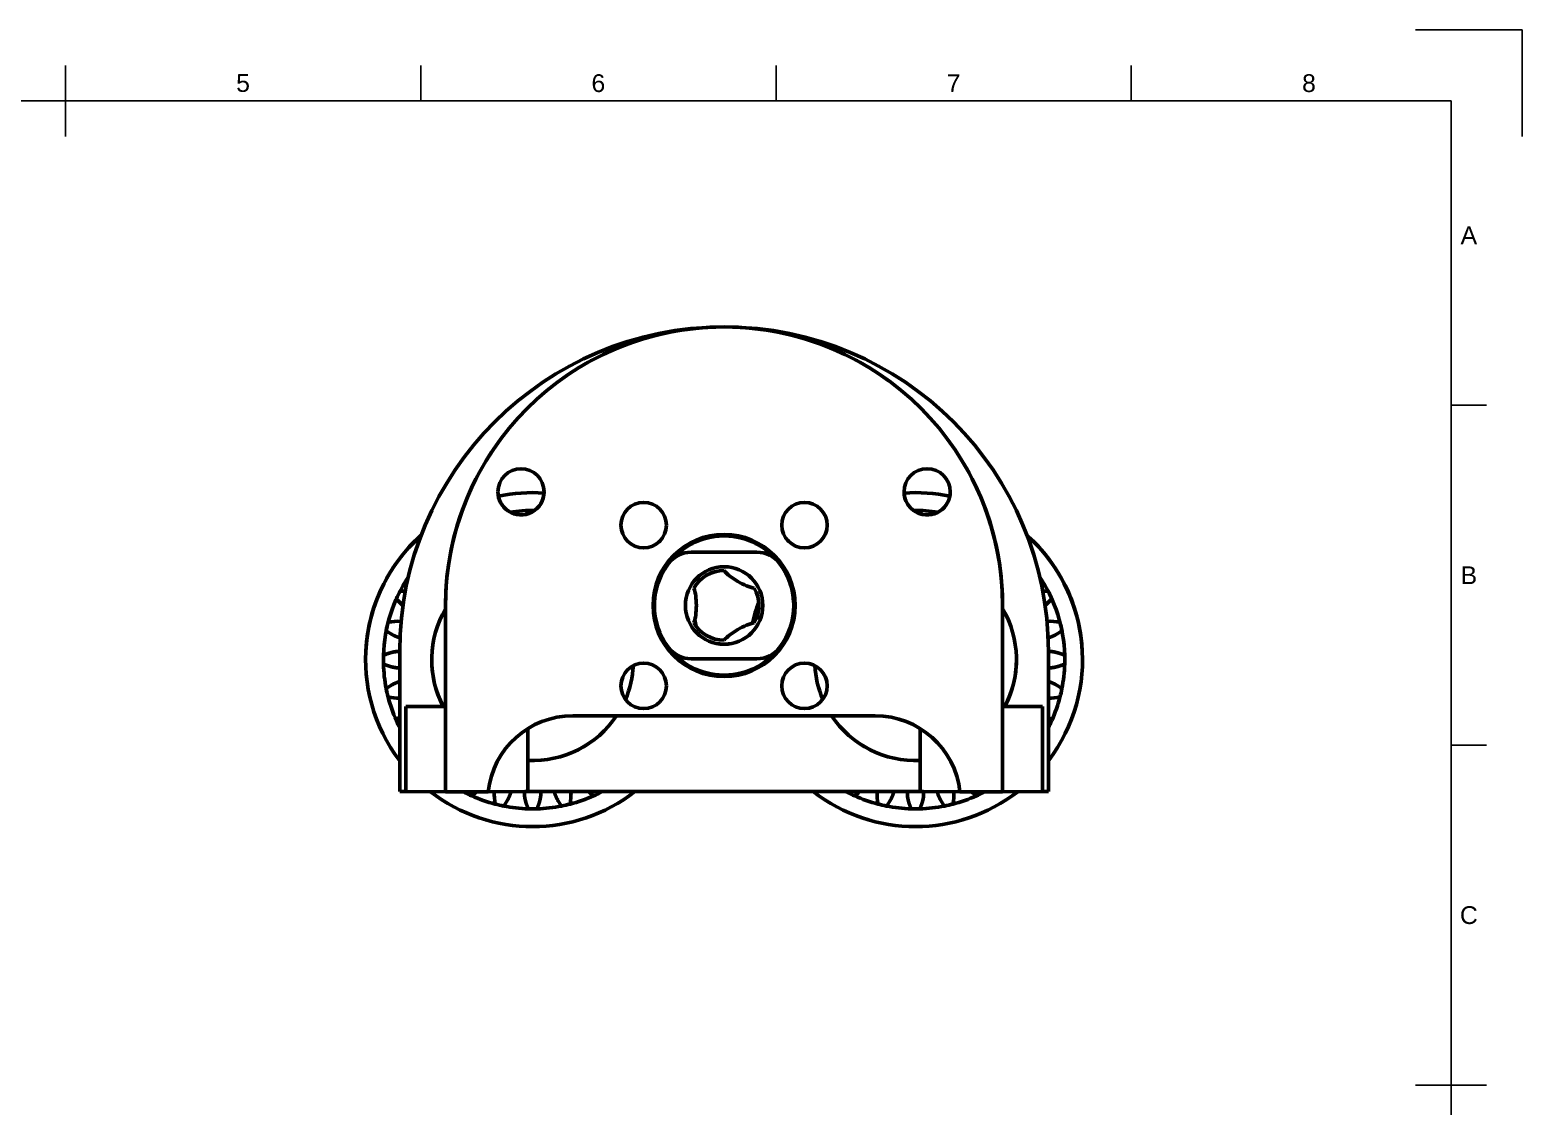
# Model space of a CAD drawing. Header units: millimetres. Extents: x 0 to 420, y 0 to 297.
# Drawn here: x 210 to 420, y 145.5 to 297 of the extents above; entities that cross this region are included whole.
import ezdxf
from ezdxf.enums import TextEntityAlignment as Align

# ---------------------------------------------------------------- set-up
doc = ezdxf.new("R2010")
doc.units = ezdxf.units.MM
doc.header["$LTSCALE"] = 0.75
doc.layers.add('BORDER', color=7, linetype='Continuous', lineweight=25)
doc.layers.add('Visible', color=7, linetype='Continuous', lineweight=50)
doc.styles.add('FusionTitle', font='arial.ttf')

# ---------------------------------------------------------------- blocks, each defined once
blk = doc.blocks.new('ISO_A3_SHEET')
at = {"layer": 'BORDER'}
for p, q in [((215, 292), (215, 282)), ((265, 292), (265, 287)), ((315, 292), (315, 287)), ((365, 292), (365, 287)), ((410, 287), (20, 287)), ((410, 287), (410, 10)), ((415, 244.16666), (410, 244.16666)), ((415, 196.33333), (410, 196.33333)), ((415, 148.5), (405, 148.5))]:
    blk.add_line(p, q, dxfattribs=at)
at = {"layer": 'Defpoints'}
for p, q in [((420, 297), (405, 297)), ((420, 282), (420, 297))]:
    blk.add_line(p, q, dxfattribs=at)
at = {"layer": 'BORDER', "style": 'FusionTitle'}
for s, p in [('5', (240, 289.5)), ('6', (290, 289.5)), ('7', (340, 289.5)), ('8', (390, 289.5)), ('A', (412.5, 268.08333)), ('B', (412.5, 220.25)), ('C', (412.5, 172.41667))]:
    blk.add_text(s, height=2.5, dxfattribs=at).set_placement(p, align=Align.MIDDLE)

msp = doc.modelspace()

# ---------------------------------------------------------------- linework, layer by layer
at = {"layer": 'Visible', "extrusion": (0, 1, 0)}
for p, q in [((284.595, 247.663), (284.596, 247.661)), ((284.595, 247.66), (284.595, 247.663)), ((330.788, 247.661), (330.79, 247.663)), ((330.79, 247.663), (330.79, 247.66)), ((274.935, 237.52), (274.935, 237.521)), ((340.449, 237.521), (340.449, 237.52)), ((277.281, 229.307), (277.281, 229.306)), ((280.142, 229.357), (280.142, 229.358)), ((335.242, 229.357), (335.242, 229.358)), ((338.104, 229.306), (338.104, 229.307)), ((303.249, 224.728), (303.249, 224.727)), ((307.173, 225.779), (307.173, 225.778)), ((307.793, 225.791), (307.591, 225.791)), ((308.211, 225.779), (308.211, 225.778)), ((312.135, 224.728), (312.135, 224.727)), ((302.349, 224.208), (302.349, 224.207)), ((303.067, 223.491), (307.591, 223.491)), ((312.317, 223.491), (303.067, 223.491)), ((307.591, 223.491), (307.793, 223.491)), ((307.793, 223.491), (312.317, 223.491)), ((313.035, 224.208), (313.035, 224.207)), ((299.477, 221.336), (299.477, 221.335)), ((315.908, 221.336), (315.908, 221.335)), ((298.957, 220.436), (298.957, 220.435)), ((316.427, 220.436), (316.427, 220.435)), ((261.574, 216.925), (261.574, 216.926)), ((262.102, 218.022), (262.102, 218.023)), ((297.906, 216.511), (297.906, 216.511)), ((317.478, 216.511), (317.478, 216.511)), ((353.282, 218.022), (353.282, 218.023)), ((353.81, 216.925), (353.81, 216.926)), ((268.492, 215.99), (268.492, 215.991)), ((268.492, 215.989), (268.492, 215.99)), ((268.492, 215.987), (268.492, 215.989)), ((268.492, 201.787), (268.492, 215.987)), ((297.892, 215.992), (297.892, 215.991)), ((303.792, 215.993), (303.792, 215.992)), ((317.492, 215.992), (317.492, 215.991)), ((346.892, 215.99), (346.892, 215.991)), ((346.892, 215.99), (346.892, 215.989)), ((346.892, 215.987), (346.892, 215.989)), ((346.892, 215.987), (346.892, 201.787)), ((260.15, 212.444), (260.15, 212.444)), ((260.421, 213.63), (260.421, 213.631)), ((311.936, 213.543), (311.936, 213.543)), ((354.963, 213.63), (354.963, 213.631)), ((355.234, 212.444), (355.234, 212.444)), ((262.09, 211.455), (262.03, 211.465)), ((307.691, 211.092), (307.691, 211.093)), ((353.294, 211.455), (353.355, 211.465)), ((257.251, 208.37), (257.251, 208.367)), ((259.759, 208.975), (259.759, 208.975)), ((261.81, 209.512), (262.051, 209.497)), ((262.051, 209.497), (261.81, 209.511)), ((262.051, 209.55), (262.051, 209.55)), ((262.051, 189.791), (262.051, 209.55)), ((303.067, 208.491), (312.317, 208.491)), ((353.334, 189.791), (353.334, 209.55)), ((353.334, 209.55), (353.334, 209.55)), ((353.334, 209.497), (353.575, 209.512)), ((353.334, 209.497), (353.575, 209.511)), ((355.625, 208.975), (355.625, 208.975)), ((358.134, 208.37), (358.134, 208.367)), ((262.051, 207.236), (261.81, 207.221)), ((307.591, 206.192), (307.793, 206.192)), ((353.334, 207.236), (353.575, 207.221)), ((260.15, 204.288), (260.15, 204.289)), ((262.03, 205.268), (262.051, 205.272)), ((262.051, 205.271), (262.03, 205.267)), ((353.334, 205.272), (353.355, 205.268)), ((353.334, 205.271), (353.355, 205.267)), ((355.234, 204.288), (355.234, 204.289)), ((263.134, 201.789), (262.893, 201.789)), ((262.893, 189.789), (262.893, 201.789)), ((268.492, 201.791), (263.134, 201.789)), ((263.134, 201.789), (268.492, 201.787)), ((266.363, 201.789), (265.863, 201.789)), ((266.363, 201.789), (265.863, 201.789)), ((265.863, 201.789), (265.863, 201.789)), ((268.492, 201.789), (266.363, 201.789)), ((268.492, 201.789), (266.363, 201.789)), ((268.492, 189.787), (268.492, 201.787)), ((352.25, 201.789), (346.892, 201.791)), ((346.892, 201.789), (349.021, 201.789)), ((349.021, 201.789), (346.892, 201.789)), ((346.892, 201.787), (352.25, 201.789)), ((346.892, 201.787), (346.892, 189.787)), ((349.521, 201.789), (349.021, 201.789)), ((349.521, 201.789), (349.021, 201.789)), ((349.521, 201.789), (349.521, 201.789)), ((352.491, 201.789), (352.25, 201.789)), ((352.491, 189.789), (352.491, 201.789)), ((261.574, 199.807), (261.574, 199.807)), ((286.42, 200.473), (328.964, 200.473)), ((353.81, 199.807), (353.81, 199.807)), ((280.091, 189.789), (280.091, 198.669)), ((335.293, 189.789), (335.293, 198.669)), ((262.893, 189.791), (262.051, 189.791)), ((262.893, 189.789), (263.134, 189.789)), ((268.492, 189.787), (263.134, 189.789)), ((274.492, 189.787), (268.492, 189.787)), ((271.094, 189.718), (271.094, 189.718)), ((274.492, 189.788), (279.65, 189.789)), ((275.347, 189.391), (275.347, 189.392)), ((277.676, 189.788), (277.652, 189.645)), ((279.604, 189.38), (279.604, 189.381)), ((279.606, 189.426), (279.627, 189.781)), ((279.627, 189.78), (279.606, 189.425)), ((279.606, 189.425), (279.606, 189.426)), ((279.627, 189.781), (279.627, 189.78)), ((279.65, 189.789), (280.091, 189.789)), ((335.293, 189.791), (280.091, 189.791)), ((281.874, 189.78), (281.874, 189.781)), ((281.874, 189.781), (281.895, 189.426)), ((281.874, 189.78), (281.895, 189.425)), ((281.895, 189.425), (281.895, 189.426)), ((281.897, 189.38), (281.897, 189.381)), ((283.825, 189.791), (283.849, 189.645)), ((286.154, 189.391), (286.154, 189.392)), ((290.407, 189.718), (290.407, 189.718)), ((324.977, 189.718), (324.977, 189.718)), ((329.23, 189.391), (329.23, 189.392)), ((331.559, 189.791), (331.535, 189.645)), ((333.487, 189.38), (333.487, 189.381)), ((333.489, 189.426), (333.51, 189.781)), ((333.51, 189.78), (333.489, 189.425)), ((333.489, 189.425), (333.489, 189.426)), ((333.51, 189.781), (333.51, 189.78)), ((335.293, 189.789), (335.734, 189.789)), ((340.892, 189.788), (335.734, 189.789)), ((335.757, 189.78), (335.757, 189.781)), ((335.757, 189.781), (335.778, 189.426)), ((335.757, 189.78), (335.778, 189.425)), ((335.778, 189.425), (335.778, 189.426)), ((335.78, 189.38), (335.78, 189.381)), ((337.708, 189.788), (337.732, 189.645)), ((340.037, 189.391), (340.037, 189.392)), ((346.892, 189.787), (340.892, 189.787)), ((344.29, 189.718), (344.29, 189.718)), ((346.892, 189.787), (352.25, 189.789)), ((352.25, 189.789), (352.491, 189.789)), ((353.334, 189.791), (352.491, 189.791))]:
    msp.add_line(p, q, dxfattribs=at)
at = {"layer": 'Visible', "extrusion": (2e-16, 0, -1)}
for centre, radius in [((-279.117, 231.987), 3.25), ((-336.268, 231.987), 3.25), ((-307.692, 215.991), 5.45)]:
    msp.add_circle(centre, radius, dxfattribs=at)
at = {"layer": 'Visible'}
for centre, radius in [((296.378, 227.301), 3.2), ((319.006, 227.301), 3.2), ((307.692, 215.987), 10), ((296.378, 204.673), 3.2), ((319.006, 204.673), 3.2)]:
    msp.add_circle(centre, radius, dxfattribs=at)
at = {"layer": 'Visible', "extrusion": (2e-16, 0, -1)}
for centre, radius, start, end in [((-307.692, 215.99), 39.2, 53.89823, 126.10177), ((-307.692, 209.55), 45.641, 0, 180), ((-307.692, 209.55), 45.641, 0, 180), ((-307.692, 215.991), 39.2, 0, 180), ((-307.692, 215.987), 39.2, 0, 180), ((-307.692, 215.99), 39.2, 0, 33.31673), ((-307.692, 215.99), 39.2, 146.68327, 180), ((-279.117, 231.991), 3.25, 180.03268, 359.96732), ((-279.117, 231.991), 3.25, 180.03562, 359.96438), ((-336.268, 231.991), 3.25, 180.03268, 359.96732), ((-336.268, 231.991), 3.25, 180.03562, 359.96438), ((-287.813, 225.982), 8.381, 19.98521, 23.75099), ((-287.814, 225.981), 8.381, 19.99082, 23.75085), ((-280.751, 208.367), 21, 88.33904, 90.76336), ((-280.751, 208.366), 21, 88.33904, 90.7609), ((-334.634, 208.367), 21, 89.23664, 91.66096), ((-334.634, 208.366), 21, 89.2391, 91.66096), ((-327.571, 225.982), 8.381, 156.24901, 160.01479), ((-327.571, 225.981), 8.381, 156.24916, 160.00918), ((-307.692, 215.993), 9.799, 61.83715, 89.41042), ((-307.692, 215.992), 9.8, 89.41064, 90.58936), ((-307.692, 215.993), 9.799, 90.58955, 118.16287), ((-307.693, 215.991), 9.801, 37.11735, 61.83732), ((-303.067, 219.491), 4, 37.11726, 90), ((-303.067, 219.491), 4, 37.11726, 90), ((-307.691, 215.991), 9.801, 118.16268, 142.88265), ((-312.317, 219.491), 4, 90, 142.88274), ((-312.317, 219.491), 4, 90, 142.88274), ((-307.692, 215.992), 4.9, 30.00835, 89.99165), ((-307.692, 215.992), 4.9, 150.00835, 209.99165), ((-280.751, 208.367), 21, 24.05332, 27.37525), ((-280.751, 208.366), 21, 24.05332, 27.37525), ((-267.199, 221.677), 7.362, 309.57153, 319.81035), ((-261.829, 209.87), 8.158, 91.91903, 97.06877), ((-261.829, 209.869), 8.158, 91.91906, 97.06785), ((-299.148, 213.023), 4.958, 74.94062, 77.47055), ((-299.148, 213.023), 4.957, 74.93884, 77.46918), ((-316.236, 213.023), 4.958, 102.52945, 105.05938), ((-316.237, 213.023), 4.957, 102.53082, 105.06116), ((-353.555, 209.87), 8.158, 82.93123, 88.08097), ((-353.555, 209.869), 8.158, 82.93215, 88.08094), ((-348.186, 221.677), 7.362, 220.18965, 230.42847), ((-334.634, 208.367), 21, 152.62475, 155.94668), ((-334.634, 208.366), 21, 152.62475, 155.94668), ((-307.692, 215.993), 4.9, 180.00488, 209.99165), ((-280.751, 208.367), 21, 11.19618, 14.51811), ((-280.751, 208.366), 21, 11.19618, 14.51811), ((-261.757, 207.296), 6.472, 78.09392, 94.31686), ((-261.757, 207.295), 6.473, 78.09403, 94.31615), ((-298.391, 214.385), 0.82, 284.10711, 301.65089), ((-307.692, 215.993), 4.9, 270.00835, 329.98737), ((-307.692, 215.992), 4.9, 270.00835, 329.99165), ((-316.994, 214.385), 0.82, 238.34911, 255.89287), ((-353.627, 207.296), 6.472, 85.68314, 101.90608), ((-353.627, 207.295), 6.473, 85.68385, 101.90597), ((-334.634, 208.367), 21, 165.48189, 168.80382), ((-334.634, 208.366), 21, 165.48189, 168.80382), ((-303.067, 212.491), 4, 270, 322.88274), ((-307.69, 215.989), 9.796, 298.15498, 322.43042), ((-312.317, 212.491), 4, 217.11726, 270), ((-307.695, 215.989), 9.796, 217.56958, 241.84502), ((-280.751, 208.366), 21, 358.33904, 1.66096), ((-299.393, 204.807), 4.726, 98.60115, 102.58628), ((-299.393, 204.806), 4.726, 98.60951, 102.59527), ((-280.751, 208.366), 21, 180.45719, 181.14311), ((-334.634, 208.366), 21, 358.85689, 359.54281), ((-315.992, 204.806), 4.726, 77.40473, 81.39049), ((-315.991, 204.807), 4.726, 77.41373, 81.39885), ((-334.634, 208.366), 21, 178.33904, 181.66096), ((-307.692, 215.993), 9.801, 270.58916, 298.15667), ((-307.692, 215.992), 9.8, 269.41064, 270.58936), ((-307.692, 215.993), 9.801, 241.8433, 269.41087), ((-280.751, 208.366), 21, 345.48189, 348.80382), ((-334.634, 208.366), 21, 191.19618, 194.51811), ((-261.793, 209.792), 6.829, 267.84057, 281.58998), ((-353.591, 209.792), 6.829, 258.41002, 272.15943), ((-267.809, 194.482), 8.199, 40.4999, 45.3882), ((-267.809, 194.482), 8.199, 40.4999, 45.3882), ((-280.751, 208.366), 21, 332.93315, 335.94668), ((-347.575, 194.482), 8.199, 134.6118, 139.5001), ((-347.575, 194.482), 8.199, 134.6118, 139.5001), ((-334.634, 208.366), 21, 204.05332, 207.06685), ((-280.751, 208.366), 21, 294.05332, 297.37525), ((-267.008, 195.27), 7.989, 223.33345, 229.55383), ((-281.963, 189.386), 6.614, 348.22778, 3.48129), ((-280.055, 189.4), 4.709, 359.90671, 4.7282), ((-280.36, 189.381), 0.755, 359.96277, 3.35466), ((-278.808, 189.83), 0.82, 182.86109, 183.40028), ((-282.693, 189.83), 0.82, 356.59972, 357.29653), ((-279.543, 189.386), 6.609, 176.48326, 191.77657), ((-281.453, 189.4), 4.702, 175.2265, 180.09578), ((-294.489, 195.265), 7.983, 310.44421, 316.70951), ((-280.751, 208.366), 21, 242.62475, 245.94668), ((-334.634, 208.366), 21, 294.05332, 297.37525), ((-320.896, 195.265), 7.983, 223.29049, 229.55579), ((-335.841, 189.386), 6.609, 348.22343, 3.51674), ((-333.931, 189.4), 4.702, 359.90422, 4.7735), ((-334.243, 189.381), 0.755, 359.96277, 3.35466), ((-332.691, 189.83), 0.82, 182.70347, 183.40028), ((-336.576, 189.83), 0.82, 356.59972, 357.13891), ((-335.024, 189.381), 0.755, 176.64534, 180.03723), ((-333.422, 189.386), 6.614, 176.51871, 191.77222), ((-335.329, 189.4), 4.709, 175.2718, 180.09329), ((-348.376, 195.27), 7.989, 310.44617, 316.66654), ((-334.634, 208.366), 21, 242.62475, 245.94668), ((-280.751, 208.366), 21, 281.19618, 284.51811), ((-280.751, 208.366), 21, 268.33904, 271.66096), ((-280.751, 208.366), 21, 255.48189, 258.80382), ((-334.634, 208.366), 21, 281.19618, 284.51811), ((-334.634, 208.366), 21, 268.33904, 271.66096), ((-334.634, 208.366), 21, 255.48189, 258.80382)]:
    msp.add_arc(centre, radius, start, end, dxfattribs=at)
at = {"layer": 'Visible'}
for centre, radius, start, end in [((307.692, 215.988), 39.2, 53.89823, 126.10177), ((307.692, 215.989), 39.2, 146.68327, 180), ((307.692, 215.989), 39.2, 0, 33.31673), ((279.117, 231.991), 3.25, 180.03562, 359.96438), ((279.117, 231.992), 3.25, 180.0396, 359.9604), ((279.117, 231.989), 3.25, 180.01303, 235.60292), ((280.751, 208.37), 23.5, 86.06888, 101.84565), ((280.751, 208.367), 23.5, 86.06928, 101.84424), ((279.117, 231.988), 3.25, 235.60292, 359.99558), ((336.268, 231.991), 3.25, 180.03562, 359.96438), ((336.268, 231.992), 3.25, 180.0396, 359.9604), ((336.268, 231.988), 3.25, 180.00442, 304.39708), ((334.634, 208.37), 23.5, 78.15435, 93.93112), ((334.634, 208.367), 23.5, 78.15576, 93.93072), ((336.268, 231.989), 3.25, 304.39708, 359.98697), ((280.751, 208.367), 21, 89.23602, 98.67749), ((280.751, 208.367), 21, 89.23664, 98.67682), ((334.634, 208.367), 21, 81.32251, 90.76398), ((334.634, 208.367), 21, 81.32318, 90.76336), ((296.378, 227.301), 3.2, 180.00448, 359.99552), ((319.006, 227.301), 3.2, 180.00448, 359.99552), ((280.751, 208.37), 23.5, 131.85994, 180), ((280.751, 208.367), 23.5, 131.86568, 217.27435), ((307.692, 215.991), 12.8, 134.50228, 135.51565), ((307.692, 215.993), 9.8, 116.96195, 123.03805), ((307.692, 215.992), 9.8, 93.03805, 116.96195), ((307.692, 215.993), 9.8, 86.96195, 93.03805), ((307.692, 215.992), 9.8, 63.03805, 86.96195), ((307.692, 215.993), 9.8, 56.96195, 63.03805), ((307.692, 215.991), 12.8, 44.48435, 45.49772), ((334.634, 208.37), 23.5, 0, 48.14006), ((334.634, 208.367), 23.5, 322.72565, 48.13432), ((307.692, 215.992), 9.8, 123.03805, 146.96195), ((307.692, 215.992), 9.8, 33.03805, 56.96195), ((307.692, 215.991), 9.8, 142.88274, 217.11726), ((307.692, 215.993), 9.8, 146.96195, 153.03805), ((280.751, 208.367), 23.5, 35.34299, 35.84458), ((280.751, 208.37), 23.5, 35.33832, 35.83989), ((334.634, 208.37), 23.5, 144.16011, 144.66168), ((334.634, 208.367), 23.5, 144.15542, 144.65701), ((307.692, 215.991), 9.8, 322.88274, 37.11726), ((307.692, 215.993), 9.8, 26.96195, 33.03805), ((280.751, 208.367), 21, 146.39353, 178.33949), ((280.751, 208.367), 21, 146.39382, 178.33904), ((307.692, 215.992), 9.8, 153.03805, 176.96195), ((280.751, 208.367), 21, 32.06364, 32.73301), ((280.751, 208.367), 21, 32.06385, 32.73322), ((307.692, 215.992), 9.8, 3.03805, 26.96195), ((334.634, 208.367), 21, 147.26699, 147.93636), ((334.634, 208.367), 21, 147.26678, 147.93615), ((334.634, 208.367), 21, 1.66051, 33.60647), ((334.634, 208.367), 21, 1.66096, 33.60618), ((334.634, 208.37), 23.5, 159.86526, 167.412), ((334.634, 208.367), 23.5, 159.86365, 167.40405), ((280.751, 208.365), 14.2, 149.68648, 207.57833), ((307.692, 215.988), 10, 180.00143, 359.99856), ((298.295, 214.659), 0.82, 117.89382, 134.49995), ((307.692, 215.992), 5.45, 180.00632, 359.99368), ((317.09, 214.659), 0.82, 45.50005, 62.10617), ((334.634, 208.365), 14.2, 332.42167, 30.31352), ((298.391, 214.384), 0.82, 238.36428, 255.90587), ((280.751, 208.37), 23.5, 11.46158, 13.77918), ((280.751, 208.367), 23.5, 11.4718, 13.78295), ((316.994, 214.384), 0.82, 284.09414, 301.63572), ((299.255, 210.597), 0.82, 105.20726, 119.38884), ((316.129, 210.597), 0.82, 60.61116, 74.79273), ((280.751, 208.366), 14.2, 180.00168, 207.58213), ((334.634, 208.366), 14.2, 332.41787, 359.99832), ((280.751, 208.367), 21, 181.66279, 191.19618), ((280.751, 208.366), 14.2, 336.80984, 356.60359), ((280.751, 208.365), 14.2, 336.81215, 356.60707), ((280.751, 208.367), 23.5, 355.74293, 356.26166), ((334.634, 208.367), 23.5, 183.73834, 184.25707), ((334.634, 208.365), 14.2, 183.39293, 203.18785), ((334.634, 208.366), 14.2, 183.39641, 203.19017), ((334.634, 208.367), 21, 348.80382, 358.33722), ((296.378, 204.674), 3.2, 180.00448, 359.99552), ((319.006, 204.674), 3.2, 180.00448, 359.99552), ((280.751, 208.367), 21, 194.52009, 204.05332), ((334.634, 208.367), 21, 335.94668, 345.47991), ((286.42, 188.473), 12, 90, 173.71491), ((280.751, 208.366), 14.2, 267.33667, 326.23342), ((280.751, 208.365), 14.2, 267.33667, 326.23747), ((334.634, 208.365), 14.2, 213.76253, 272.66333), ((334.634, 208.366), 14.2, 213.76658, 272.66333), ((328.964, 188.473), 12, 6.28509, 90), ((280.751, 208.367), 23.5, 232.2415, 307.77165), ((280.751, 208.367), 21, 242.22013, 242.62475), ((280.751, 208.367), 21, 245.94821, 255.48152), ((278.808, 189.829), 0.82, 356.59972, 357.18564), ((282.693, 189.829), 0.82, 182.65675, 183.40028), ((280.751, 208.367), 21, 284.51848, 294.05179), ((280.751, 208.367), 21, 297.37525, 297.80352), ((334.634, 208.367), 23.5, 232.22835, 307.7585), ((334.634, 208.367), 21, 242.19648, 242.62475), ((334.634, 208.367), 21, 245.94821, 255.48152), ((332.691, 189.829), 0.82, 356.59972, 357.34325), ((336.576, 189.829), 0.82, 182.81436, 183.40028), ((334.634, 208.367), 21, 284.51848, 294.05179), ((334.634, 208.367), 21, 297.37525, 297.77987), ((280.751, 208.367), 21, 258.80502, 268.33823), ((280.751, 208.367), 21, 271.66177, 281.19498), ((334.634, 208.367), 21, 258.80502, 268.33823), ((334.634, 208.367), 21, 271.66177, 281.19498)]:
    msp.add_arc(centre, radius, start, end, dxfattribs=at)
at = {"layer": 'Visible', "extrusion": (2e-16, 0, -1)}
for centre, major_axis, start_param, end_param in [((310.142, 220.235), (-2.815, 1.625), 3.8582031, 5.5665749), ((302.792, 215.992), (0, 3.25), 0.7166104, 2.4249822), ((302.792, 215.993), (0, 3.25), 0.7168531, 1.5707963), ((310.142, 211.748), (2.815, 1.625), 3.8582031, 5.5665749), ((310.142, 211.749), (2.815, 1.625), 3.8582031, 5.5665749)]:
    msp.add_ellipse(centre, major_axis=major_axis, ratio=0.3076923, start_param=start_param, end_param=end_param, dxfattribs=at)
at = {"layer": 'Visible'}
for points in [[(303.25, 224.727), (303.249, 224.727), (303.249, 224.727), (303.249, 224.727), (303.249, 224.727), (303.249, 224.728)], [(307.172, 225.778), (307.172, 225.778), (307.172, 225.778), (307.173, 225.779), (307.173, 225.779), (307.173, 225.779)], [(308.212, 225.778), (308.212, 225.778), (308.212, 225.778), (308.212, 225.779), (308.212, 225.779), (308.211, 225.779)], [(312.135, 224.727), (312.135, 224.727), (312.135, 224.727), (312.135, 224.727), (312.135, 224.727), (312.135, 224.728)], [(299.477, 221.336), (299.477, 221.336), (299.477, 221.336), (299.477, 221.336), (299.477, 221.336), (299.477, 221.336)], [(315.907, 221.336), (315.907, 221.336), (315.907, 221.336), (315.907, 221.336), (315.907, 221.336), (315.908, 221.336)], [(262.03, 211.465), (262.024, 211.466), (262.012, 211.468), (261.995, 211.471), (261.972, 211.476), (261.944, 211.484), (261.916, 211.492), (261.888, 211.5), (261.86, 211.509), (261.832, 211.518), (261.804, 211.527), (261.776, 211.536), (261.748, 211.546), (261.72, 211.556), (261.692, 211.566), (261.665, 211.577), (261.637, 211.587), (261.609, 211.598), (261.582, 211.609), (261.554, 211.621), (261.527, 211.632), (261.499, 211.644), (261.472, 211.656), (261.444, 211.668), (261.417, 211.68), (261.39, 211.693), (261.363, 211.705), (261.335, 211.718), (261.308, 211.731), (261.281, 211.745), (261.254, 211.758), (261.227, 211.771), (261.2, 211.785), (261.173, 211.799), (261.146, 211.813), (261.119, 211.827), (261.092, 211.841), (261.065, 211.856), (261.039, 211.87), (261.012, 211.885), (260.985, 211.9), (260.959, 211.915), (260.932, 211.93), (260.905, 211.945), (260.879, 211.96), (260.852, 211.976), (260.826, 211.992), (260.799, 212.008), (260.773, 212.023), (260.747, 212.04), (260.72, 212.056), (260.694, 212.072), (260.668, 212.089), (260.641, 212.105), (260.615, 212.122), (260.589, 212.139), (260.563, 212.156), (260.537, 212.173), (260.511, 212.19), (260.485, 212.207), (260.459, 212.225), (260.433, 212.242), (260.407, 212.26), (260.381, 212.278), (260.355, 212.296), (260.33, 212.314), (260.304, 212.332), (260.278, 212.35), (260.253, 212.369), (260.227, 212.387), (260.201, 212.406), (260.181, 212.421), (260.166, 212.432), (260.155, 212.44), (260.15, 212.444)], [(353.355, 211.465), (353.36, 211.466), (353.372, 211.468), (353.389, 211.471), (353.412, 211.476), (353.44, 211.484), (353.468, 211.492), (353.496, 211.5), (353.524, 211.509), (353.552, 211.518), (353.58, 211.527), (353.608, 211.536), (353.636, 211.546), (353.664, 211.556), (353.692, 211.566), (353.72, 211.577), (353.747, 211.587), (353.775, 211.598), (353.802, 211.609), (353.83, 211.621), (353.858, 211.632), (353.885, 211.644), (353.912, 211.656), (353.94, 211.668), (353.967, 211.68), (353.994, 211.693), (354.022, 211.705), (354.049, 211.718), (354.076, 211.731), (354.103, 211.745), (354.13, 211.758), (354.157, 211.771), (354.184, 211.785), (354.211, 211.799), (354.238, 211.813), (354.265, 211.827), (354.292, 211.841), (354.319, 211.856), (354.346, 211.87), (354.372, 211.885), (354.399, 211.9), (354.426, 211.915), (354.452, 211.93), (354.479, 211.945), (354.505, 211.96), (354.532, 211.976), (354.558, 211.992), (354.585, 212.008), (354.611, 212.023), (354.638, 212.04), (354.664, 212.056), (354.69, 212.072), (354.717, 212.089), (354.743, 212.105), (354.769, 212.122), (354.795, 212.139), (354.821, 212.156), (354.847, 212.173), (354.873, 212.19), (354.899, 212.207), (354.925, 212.225), (354.951, 212.242), (354.977, 212.26), (355.003, 212.278), (355.029, 212.296), (355.055, 212.314), (355.08, 212.332), (355.106, 212.35), (355.132, 212.369), (355.157, 212.387), (355.183, 212.406), (355.203, 212.421), (355.219, 212.432), (355.229, 212.44), (355.234, 212.444)], [(259.759, 208.975), (259.765, 208.978), (259.777, 208.983), (259.794, 208.991), (259.818, 209.001), (259.847, 209.013), (259.876, 209.026), (259.905, 209.038), (259.934, 209.05), (259.963, 209.062), (259.992, 209.074), (260.021, 209.085), (260.051, 209.097), (260.08, 209.109), (260.109, 209.12), (260.138, 209.131), (260.167, 209.142), (260.197, 209.153), (260.226, 209.164), (260.255, 209.175), (260.284, 209.186), (260.314, 209.196), (260.343, 209.206), (260.372, 209.217), (260.401, 209.227), (260.431, 209.237), (260.46, 209.246), (260.489, 209.256), (260.519, 209.266), (260.548, 209.275), (260.577, 209.284), (260.607, 209.293), (260.636, 209.302), (260.665, 209.311), (260.695, 209.32), (260.724, 209.328), (260.753, 209.337), (260.783, 209.345), (260.812, 209.353), (260.841, 209.361), (260.871, 209.369), (260.9, 209.376), (260.929, 209.384), (260.959, 209.391), (260.988, 209.398), (261.017, 209.405), (261.047, 209.412), (261.076, 209.419), (261.106, 209.425), (261.135, 209.432), (261.164, 209.438), (261.194, 209.444), (261.223, 209.449), (261.252, 209.455), (261.282, 209.46), (261.311, 209.465), (261.341, 209.47), (261.37, 209.475), (261.399, 209.479), (261.429, 209.484), (261.458, 209.488), (261.487, 209.492), (261.517, 209.495), (261.546, 209.498), (261.575, 209.501), (261.605, 209.504), (261.634, 209.506), (261.663, 209.508), (261.693, 209.51), (261.722, 209.512), (261.751, 209.513), (261.774, 209.513), (261.792, 209.512), (261.804, 209.512), (261.81, 209.512)], [(261.81, 209.511), (261.804, 209.511), (261.792, 209.512), (261.774, 209.512), (261.751, 209.512), (261.722, 209.511), (261.693, 209.51), (261.663, 209.508), (261.634, 209.505), (261.605, 209.503), (261.575, 209.5), (261.546, 209.497), (261.517, 209.494), (261.487, 209.491), (261.458, 209.487), (261.429, 209.483), (261.399, 209.479), (261.37, 209.474), (261.341, 209.469), (261.311, 209.464), (261.282, 209.459), (261.252, 209.454), (261.223, 209.449), (261.194, 209.443), (261.164, 209.437), (261.135, 209.431), (261.106, 209.425), (261.076, 209.418), (261.047, 209.411), (261.017, 209.405), (260.988, 209.398), (260.959, 209.391), (260.929, 209.383), (260.9, 209.376), (260.871, 209.368), (260.841, 209.36), (260.812, 209.352), (260.783, 209.344), (260.753, 209.336), (260.724, 209.328), (260.695, 209.319), (260.665, 209.311), (260.636, 209.302), (260.607, 209.293), (260.577, 209.284), (260.548, 209.274), (260.519, 209.265), (260.489, 209.255), (260.46, 209.246), (260.431, 209.236), (260.401, 209.226), (260.372, 209.216), (260.343, 209.206), (260.314, 209.195), (260.284, 209.185), (260.255, 209.174), (260.226, 209.163), (260.197, 209.153), (260.167, 209.142), (260.138, 209.131), (260.109, 209.119), (260.08, 209.108), (260.051, 209.096), (260.021, 209.085), (259.992, 209.073), (259.963, 209.061), (259.934, 209.049), (259.905, 209.037), (259.876, 209.025), (259.847, 209.013), (259.818, 209), (259.794, 208.99), (259.777, 208.982), (259.765, 208.977), (259.759, 208.975)], [(353.575, 209.512), (353.581, 209.512), (353.592, 209.512), (353.61, 209.513), (353.633, 209.513), (353.662, 209.512), (353.692, 209.51), (353.721, 209.508), (353.75, 209.506), (353.779, 209.504), (353.809, 209.501), (353.838, 209.498), (353.867, 209.495), (353.897, 209.492), (353.926, 209.488), (353.956, 209.484), (353.985, 209.479), (354.014, 209.475), (354.044, 209.47), (354.073, 209.465), (354.102, 209.46), (354.132, 209.455), (354.161, 209.449), (354.19, 209.444), (354.22, 209.438), (354.249, 209.432), (354.279, 209.425), (354.308, 209.419), (354.337, 209.412), (354.367, 209.405), (354.396, 209.398), (354.425, 209.391), (354.455, 209.384), (354.484, 209.376), (354.514, 209.369), (354.543, 209.361), (354.572, 209.353), (354.602, 209.345), (354.631, 209.337), (354.66, 209.328), (354.69, 209.32), (354.719, 209.311), (354.748, 209.302), (354.778, 209.293), (354.807, 209.284), (354.836, 209.275), (354.866, 209.266), (354.895, 209.256), (354.924, 209.246), (354.954, 209.237), (354.983, 209.227), (355.012, 209.217), (355.041, 209.206), (355.071, 209.196), (355.1, 209.186), (355.129, 209.175), (355.158, 209.164), (355.188, 209.153), (355.217, 209.142), (355.246, 209.131), (355.275, 209.12), (355.304, 209.109), (355.334, 209.097), (355.363, 209.085), (355.392, 209.074), (355.421, 209.062), (355.45, 209.05), (355.479, 209.038), (355.508, 209.026), (355.538, 209.013), (355.567, 209.001), (355.59, 208.991), (355.607, 208.983), (355.619, 208.978), (355.625, 208.975)], [(353.575, 209.511), (353.581, 209.511), (353.592, 209.512), (353.61, 209.512), (353.633, 209.512), (353.662, 209.511), (353.692, 209.51), (353.721, 209.508), (353.75, 209.505), (353.779, 209.503), (353.809, 209.5), (353.838, 209.497), (353.867, 209.494), (353.897, 209.491), (353.926, 209.487), (353.956, 209.483), (353.985, 209.479), (354.014, 209.474), (354.044, 209.469), (354.073, 209.464), (354.102, 209.459), (354.132, 209.454), (354.161, 209.449), (354.19, 209.443), (354.22, 209.437), (354.249, 209.431), (354.279, 209.425), (354.308, 209.418), (354.337, 209.411), (354.367, 209.405), (354.396, 209.398), (354.425, 209.391), (354.455, 209.383), (354.484, 209.376), (354.514, 209.368), (354.543, 209.36), (354.572, 209.352), (354.602, 209.344), (354.631, 209.336), (354.66, 209.328), (354.69, 209.319), (354.719, 209.311), (354.748, 209.302), (354.778, 209.293), (354.807, 209.284), (354.836, 209.274), (354.866, 209.265), (354.895, 209.255), (354.924, 209.246), (354.954, 209.236), (354.983, 209.226), (355.012, 209.216), (355.041, 209.206), (355.071, 209.195), (355.1, 209.185), (355.129, 209.174), (355.158, 209.163), (355.188, 209.153), (355.217, 209.142), (355.246, 209.131), (355.275, 209.119), (355.304, 209.108), (355.334, 209.096), (355.363, 209.085), (355.392, 209.073), (355.421, 209.061), (355.45, 209.049), (355.479, 209.037), (355.508, 209.025), (355.538, 209.013), (355.567, 209), (355.59, 208.99), (355.607, 208.982), (355.619, 208.977), (355.625, 208.975)], [(261.81, 207.221), (261.804, 207.221), (261.792, 207.22), (261.774, 207.22), (261.751, 207.22), (261.722, 207.221), (261.693, 207.222), (261.663, 207.224), (261.634, 207.227), (261.605, 207.229), (261.575, 207.232), (261.546, 207.235), (261.517, 207.238), (261.487, 207.241), (261.458, 207.245), (261.429, 207.249), (261.399, 207.253), (261.37, 207.258), (261.341, 207.263), (261.311, 207.268), (261.282, 207.273), (261.252, 207.278), (261.223, 207.284), (261.194, 207.289), (261.164, 207.295), (261.135, 207.301), (261.106, 207.308), (261.076, 207.314), (261.047, 207.321), (261.017, 207.327), (260.988, 207.334), (260.959, 207.342), (260.929, 207.349), (260.9, 207.356), (260.871, 207.364), (260.841, 207.372), (260.812, 207.38), (260.783, 207.388), (260.753, 207.396), (260.724, 207.404), (260.695, 207.413), (260.665, 207.422), (260.636, 207.43), (260.607, 207.439), (260.577, 207.448), (260.548, 207.458), (260.519, 207.467), (260.489, 207.477), (260.46, 207.486), (260.431, 207.496), (260.401, 207.506), (260.372, 207.516), (260.343, 207.526), (260.314, 207.537), (260.284, 207.547), (260.255, 207.558), (260.226, 207.569), (260.197, 207.579), (260.167, 207.59), (260.138, 207.602), (260.109, 207.613), (260.08, 207.624), (260.051, 207.636), (260.021, 207.647), (259.992, 207.659), (259.963, 207.671), (259.934, 207.683), (259.905, 207.695), (259.876, 207.707), (259.847, 207.72), (259.818, 207.732), (259.794, 207.742), (259.777, 207.75), (259.765, 207.755), (259.759, 207.757)], [(353.575, 207.221), (353.581, 207.221), (353.592, 207.22), (353.61, 207.22), (353.633, 207.22), (353.662, 207.221), (353.692, 207.222), (353.721, 207.224), (353.75, 207.227), (353.779, 207.229), (353.809, 207.232), (353.838, 207.235), (353.867, 207.238), (353.897, 207.241), (353.926, 207.245), (353.956, 207.249), (353.985, 207.253), (354.014, 207.258), (354.044, 207.263), (354.073, 207.268), (354.102, 207.273), (354.132, 207.278), (354.161, 207.284), (354.19, 207.289), (354.22, 207.295), (354.249, 207.301), (354.279, 207.308), (354.308, 207.314), (354.337, 207.321), (354.367, 207.327), (354.396, 207.334), (354.425, 207.342), (354.455, 207.349), (354.484, 207.356), (354.514, 207.364), (354.543, 207.372), (354.572, 207.38), (354.602, 207.388), (354.631, 207.396), (354.66, 207.404), (354.69, 207.413), (354.719, 207.422), (354.748, 207.43), (354.778, 207.439), (354.807, 207.448), (354.836, 207.458), (354.866, 207.467), (354.895, 207.477), (354.924, 207.486), (354.954, 207.496), (354.983, 207.506), (355.012, 207.516), (355.041, 207.526), (355.071, 207.537), (355.1, 207.547), (355.129, 207.558), (355.158, 207.569), (355.188, 207.579), (355.217, 207.59), (355.246, 207.602), (355.275, 207.613), (355.304, 207.624), (355.334, 207.636), (355.363, 207.647), (355.392, 207.659), (355.421, 207.671), (355.45, 207.683), (355.479, 207.695), (355.508, 207.707), (355.538, 207.72), (355.567, 207.732), (355.59, 207.742), (355.607, 207.75), (355.619, 207.755), (355.625, 207.757)], [(260.15, 204.289), (260.155, 204.293), (260.166, 204.3), (260.181, 204.312), (260.201, 204.327), (260.227, 204.345), (260.253, 204.364), (260.278, 204.382), (260.304, 204.401), (260.33, 204.419), (260.355, 204.437), (260.381, 204.455), (260.407, 204.473), (260.433, 204.49), (260.459, 204.508), (260.485, 204.525), (260.511, 204.543), (260.537, 204.56), (260.563, 204.577), (260.589, 204.594), (260.615, 204.611), (260.641, 204.628), (260.668, 204.644), (260.694, 204.661), (260.72, 204.677), (260.747, 204.693), (260.773, 204.709), (260.799, 204.725), (260.826, 204.741), (260.852, 204.757), (260.879, 204.772), (260.905, 204.788), (260.932, 204.803), (260.959, 204.818), (260.985, 204.833), (261.012, 204.848), (261.039, 204.863), (261.065, 204.877), (261.092, 204.892), (261.119, 204.906), (261.146, 204.92), (261.173, 204.934), (261.2, 204.948), (261.227, 204.961), (261.254, 204.975), (261.281, 204.988), (261.308, 205.001), (261.335, 205.014), (261.363, 205.027), (261.39, 205.04), (261.417, 205.052), (261.444, 205.065), (261.472, 205.077), (261.499, 205.089), (261.527, 205.1), (261.554, 205.112), (261.582, 205.123), (261.609, 205.134), (261.637, 205.145), (261.665, 205.156), (261.692, 205.167), (261.72, 205.177), (261.748, 205.187), (261.776, 205.196), (261.804, 205.206), (261.832, 205.215), (261.86, 205.224), (261.888, 205.232), (261.916, 205.241), (261.944, 205.249), (261.972, 205.256), (261.995, 205.262), (262.012, 205.265), (262.024, 205.267), (262.03, 205.268)], [(262.03, 205.267), (262.024, 205.266), (262.012, 205.264), (261.995, 205.261), (261.972, 205.256), (261.944, 205.248), (261.916, 205.24), (261.888, 205.232), (261.86, 205.223), (261.832, 205.214), (261.804, 205.205), (261.776, 205.196), (261.748, 205.186), (261.72, 205.176), (261.692, 205.166), (261.665, 205.156), (261.637, 205.145), (261.609, 205.134), (261.582, 205.123), (261.554, 205.111), (261.527, 205.1), (261.499, 205.088), (261.472, 205.076), (261.444, 205.064), (261.417, 205.052), (261.39, 205.039), (261.363, 205.027), (261.335, 205.014), (261.308, 205.001), (261.281, 204.988), (261.254, 204.974), (261.227, 204.961), (261.2, 204.947), (261.173, 204.933), (261.146, 204.919), (261.119, 204.905), (261.092, 204.891), (261.065, 204.877), (261.039, 204.862), (261.012, 204.847), (260.985, 204.832), (260.959, 204.817), (260.932, 204.802), (260.905, 204.787), (260.879, 204.772), (260.852, 204.756), (260.826, 204.74), (260.799, 204.725), (260.773, 204.709), (260.747, 204.692), (260.72, 204.676), (260.694, 204.66), (260.668, 204.643), (260.641, 204.627), (260.615, 204.61), (260.589, 204.593), (260.563, 204.576), (260.537, 204.559), (260.511, 204.542), (260.485, 204.525), (260.459, 204.507), (260.433, 204.49), (260.407, 204.472), (260.381, 204.454), (260.355, 204.436), (260.33, 204.418), (260.304, 204.4), (260.278, 204.382), (260.253, 204.363), (260.227, 204.345), (260.201, 204.326), (260.181, 204.311), (260.166, 204.3), (260.155, 204.292), (260.15, 204.288)], [(353.355, 205.268), (353.36, 205.267), (353.372, 205.265), (353.389, 205.262), (353.412, 205.256), (353.44, 205.249), (353.468, 205.241), (353.496, 205.232), (353.524, 205.224), (353.552, 205.215), (353.58, 205.206), (353.608, 205.196), (353.636, 205.187), (353.664, 205.177), (353.692, 205.167), (353.72, 205.156), (353.747, 205.145), (353.775, 205.134), (353.802, 205.123), (353.83, 205.112), (353.858, 205.1), (353.885, 205.089), (353.912, 205.077), (353.94, 205.065), (353.967, 205.052), (353.994, 205.04), (354.022, 205.027), (354.049, 205.014), (354.076, 205.001), (354.103, 204.988), (354.13, 204.975), (354.157, 204.961), (354.184, 204.948), (354.211, 204.934), (354.238, 204.92), (354.265, 204.906), (354.292, 204.892), (354.319, 204.877), (354.346, 204.863), (354.372, 204.848), (354.399, 204.833), (354.426, 204.818), (354.452, 204.803), (354.479, 204.788), (354.505, 204.772), (354.532, 204.757), (354.558, 204.741), (354.585, 204.725), (354.611, 204.709), (354.638, 204.693), (354.664, 204.677), (354.69, 204.661), (354.717, 204.644), (354.743, 204.628), (354.769, 204.611), (354.795, 204.594), (354.821, 204.577), (354.847, 204.56), (354.873, 204.543), (354.899, 204.525), (354.925, 204.508), (354.951, 204.49), (354.977, 204.473), (355.003, 204.455), (355.029, 204.437), (355.055, 204.419), (355.08, 204.401), (355.106, 204.382), (355.132, 204.364), (355.157, 204.345), (355.183, 204.327), (355.203, 204.312), (355.219, 204.3), (355.229, 204.293), (355.234, 204.289)], [(353.355, 205.267), (353.36, 205.266), (353.372, 205.264), (353.389, 205.261), (353.412, 205.256), (353.44, 205.248), (353.468, 205.24), (353.496, 205.232), (353.524, 205.223), (353.552, 205.214), (353.58, 205.205), (353.608, 205.196), (353.636, 205.186), (353.664, 205.176), (353.692, 205.166), (353.72, 205.156), (353.747, 205.145), (353.775, 205.134), (353.802, 205.123), (353.83, 205.111), (353.858, 205.1), (353.885, 205.088), (353.912, 205.076), (353.94, 205.064), (353.967, 205.052), (353.994, 205.039), (354.022, 205.027), (354.049, 205.014), (354.076, 205.001), (354.103, 204.988), (354.13, 204.974), (354.157, 204.961), (354.184, 204.947), (354.211, 204.933), (354.238, 204.919), (354.265, 204.905), (354.292, 204.891), (354.319, 204.877), (354.346, 204.862), (354.372, 204.847), (354.399, 204.832), (354.426, 204.817), (354.452, 204.802), (354.479, 204.787), (354.505, 204.772), (354.532, 204.756), (354.558, 204.74), (354.585, 204.725), (354.611, 204.709), (354.638, 204.692), (354.664, 204.676), (354.69, 204.66), (354.717, 204.643), (354.743, 204.627), (354.769, 204.61), (354.795, 204.593), (354.821, 204.576), (354.847, 204.559), (354.873, 204.542), (354.899, 204.525), (354.925, 204.507), (354.951, 204.49), (354.977, 204.472), (355.003, 204.454), (355.029, 204.436), (355.055, 204.418), (355.08, 204.4), (355.106, 204.382), (355.132, 204.363), (355.157, 204.345), (355.183, 204.326), (355.203, 204.311), (355.219, 204.3), (355.229, 204.292), (355.234, 204.288)], [(279.606, 189.425), (279.605, 189.419), (279.605, 189.407), (279.604, 189.39), (279.604, 189.367), (279.605, 189.337), (279.607, 189.308), (279.609, 189.279), (279.611, 189.249), (279.614, 189.22), (279.616, 189.191), (279.619, 189.161), (279.622, 189.132), (279.626, 189.103), (279.63, 189.073), (279.634, 189.044), (279.638, 189.015), (279.643, 188.985), (279.647, 188.956), (279.652, 188.927), (279.657, 188.897), (279.663, 188.868), (279.668, 188.839), (279.674, 188.809), (279.68, 188.78), (279.686, 188.75), (279.692, 188.721), (279.699, 188.692), (279.705, 188.662), (279.712, 188.633), (279.719, 188.603), (279.726, 188.574), (279.733, 188.545), (279.741, 188.515), (279.748, 188.486), (279.756, 188.457), (279.764, 188.427), (279.772, 188.398), (279.781, 188.369), (279.789, 188.339), (279.797, 188.31), (279.806, 188.281), (279.815, 188.251), (279.824, 188.222), (279.833, 188.193), (279.842, 188.163), (279.852, 188.134), (279.861, 188.105), (279.871, 188.075), (279.881, 188.046), (279.891, 188.017), (279.901, 187.988), (279.911, 187.958), (279.921, 187.929), (279.932, 187.9), (279.942, 187.871), (279.953, 187.841), (279.964, 187.812), (279.975, 187.783), (279.986, 187.754), (279.997, 187.724), (280.009, 187.695), (280.02, 187.666), (280.032, 187.637), (280.044, 187.608), (280.055, 187.579), (280.067, 187.549), (280.08, 187.52), (280.092, 187.491), (280.104, 187.462), (280.117, 187.433), (280.127, 187.41), (280.134, 187.392), (280.139, 187.381), (280.142, 187.375)], [(281.895, 189.425), (281.896, 189.419), (281.896, 189.407), (281.897, 189.39), (281.897, 189.367), (281.896, 189.337), (281.894, 189.308), (281.892, 189.279), (281.89, 189.249), (281.887, 189.22), (281.885, 189.191), (281.882, 189.161), (281.879, 189.132), (281.875, 189.103), (281.872, 189.073), (281.868, 189.044), (281.863, 189.015), (281.859, 188.985), (281.854, 188.956), (281.849, 188.927), (281.844, 188.897), (281.839, 188.868), (281.833, 188.839), (281.827, 188.809), (281.822, 188.78), (281.815, 188.75), (281.809, 188.721), (281.803, 188.692), (281.796, 188.662), (281.789, 188.633), (281.782, 188.603), (281.775, 188.574), (281.768, 188.545), (281.76, 188.515), (281.753, 188.486), (281.745, 188.457), (281.737, 188.427), (281.729, 188.398), (281.721, 188.369), (281.712, 188.339), (281.704, 188.31), (281.695, 188.281), (281.686, 188.251), (281.677, 188.222), (281.668, 188.193), (281.659, 188.163), (281.65, 188.134), (281.64, 188.105), (281.63, 188.075), (281.621, 188.046), (281.611, 188.017), (281.6, 187.988), (281.59, 187.958), (281.58, 187.929), (281.569, 187.9), (281.559, 187.871), (281.548, 187.841), (281.537, 187.812), (281.526, 187.783), (281.515, 187.754), (281.504, 187.724), (281.492, 187.695), (281.481, 187.666), (281.469, 187.637), (281.458, 187.608), (281.446, 187.579), (281.434, 187.549), (281.422, 187.52), (281.409, 187.491), (281.397, 187.462), (281.385, 187.433), (281.375, 187.41), (281.367, 187.392), (281.362, 187.381), (281.359, 187.375)], [(283.849, 189.645), (283.85, 189.639), (283.852, 189.628), (283.856, 189.611), (283.861, 189.588), (283.868, 189.56), (283.876, 189.531), (283.885, 189.503), (283.894, 189.475), (283.903, 189.447), (283.912, 189.419), (283.921, 189.391), (283.931, 189.363), (283.94, 189.335), (283.951, 189.308), (283.961, 189.28), (283.972, 189.252), (283.983, 189.225), (283.994, 189.197), (284.005, 189.17), (284.017, 189.142), (284.029, 189.115), (284.041, 189.087), (284.053, 189.06), (284.065, 189.033), (284.077, 189.005), (284.09, 188.978), (284.103, 188.951), (284.116, 188.924), (284.129, 188.897), (284.142, 188.869), (284.156, 188.842), (284.17, 188.815), (284.183, 188.788), (284.197, 188.761), (284.211, 188.735), (284.226, 188.708), (284.24, 188.681), (284.255, 188.654), (284.269, 188.627), (284.284, 188.601), (284.299, 188.574), (284.314, 188.547), (284.33, 188.521), (284.345, 188.494), (284.361, 188.468), (284.376, 188.441), (284.392, 188.415), (284.408, 188.388), (284.424, 188.362), (284.44, 188.336), (284.457, 188.309), (284.473, 188.283), (284.49, 188.257), (284.507, 188.231), (284.523, 188.205), (284.54, 188.178), (284.557, 188.152), (284.575, 188.126), (284.592, 188.1), (284.609, 188.074), (284.627, 188.048), (284.645, 188.023), (284.663, 187.997), (284.681, 187.971), (284.699, 187.945), (284.717, 187.919), (284.735, 187.894), (284.753, 187.868), (284.772, 187.842), (284.791, 187.817), (284.806, 187.796), (284.817, 187.781), (284.824, 187.771), (284.828, 187.766)], [(331.535, 189.645), (331.534, 189.639), (331.532, 189.628), (331.529, 189.611), (331.523, 189.588), (331.516, 189.56), (331.508, 189.531), (331.499, 189.503), (331.49, 189.475), (331.482, 189.447), (331.472, 189.419), (331.463, 189.391), (331.454, 189.363), (331.444, 189.335), (331.434, 189.308), (331.423, 189.28), (331.412, 189.252), (331.401, 189.225), (331.39, 189.197), (331.379, 189.17), (331.367, 189.142), (331.356, 189.115), (331.344, 189.087), (331.332, 189.06), (331.319, 189.033), (331.307, 189.005), (331.294, 188.978), (331.281, 188.951), (331.268, 188.924), (331.255, 188.897), (331.242, 188.869), (331.228, 188.842), (331.215, 188.815), (331.201, 188.788), (331.187, 188.761), (331.173, 188.735), (331.158, 188.708), (331.144, 188.681), (331.13, 188.654), (331.115, 188.627), (331.1, 188.601), (331.085, 188.574), (331.07, 188.547), (331.055, 188.521), (331.039, 188.494), (331.024, 188.468), (331.008, 188.441), (330.992, 188.415), (330.976, 188.388), (330.96, 188.362), (330.944, 188.336), (330.927, 188.309), (330.911, 188.283), (330.894, 188.257), (330.878, 188.231), (330.861, 188.205), (330.844, 188.178), (330.827, 188.152), (330.81, 188.126), (330.792, 188.1), (330.775, 188.074), (330.757, 188.048), (330.739, 188.023), (330.722, 187.997), (330.704, 187.971), (330.686, 187.945), (330.667, 187.919), (330.649, 187.894), (330.631, 187.868), (330.612, 187.842), (330.594, 187.817), (330.579, 187.796), (330.567, 187.781), (330.56, 187.771), (330.556, 187.766)], [(333.489, 189.425), (333.488, 189.419), (333.488, 189.407), (333.487, 189.39), (333.487, 189.367), (333.488, 189.337), (333.49, 189.308), (333.492, 189.279), (333.494, 189.249), (333.497, 189.22), (333.499, 189.191), (333.502, 189.161), (333.505, 189.132), (333.509, 189.103), (333.513, 189.073), (333.517, 189.044), (333.521, 189.015), (333.525, 188.985), (333.53, 188.956), (333.535, 188.927), (333.54, 188.897), (333.546, 188.868), (333.551, 188.839), (333.557, 188.809), (333.563, 188.78), (333.569, 188.75), (333.575, 188.721), (333.582, 188.692), (333.588, 188.662), (333.595, 188.633), (333.602, 188.603), (333.609, 188.574), (333.616, 188.545), (333.624, 188.515), (333.631, 188.486), (333.639, 188.457), (333.647, 188.427), (333.655, 188.398), (333.663, 188.369), (333.672, 188.339), (333.68, 188.31), (333.689, 188.281), (333.698, 188.251), (333.707, 188.222), (333.716, 188.193), (333.725, 188.163), (333.735, 188.134), (333.744, 188.105), (333.754, 188.075), (333.764, 188.046), (333.774, 188.017), (333.784, 187.988), (333.794, 187.958), (333.804, 187.929), (333.815, 187.9), (333.825, 187.871), (333.836, 187.841), (333.847, 187.812), (333.858, 187.783), (333.869, 187.754), (333.88, 187.724), (333.892, 187.695), (333.903, 187.666), (333.915, 187.637), (333.927, 187.608), (333.938, 187.579), (333.95, 187.549), (333.963, 187.52), (333.975, 187.491), (333.987, 187.462), (334, 187.433), (334.01, 187.41), (334.017, 187.392), (334.022, 187.381), (334.025, 187.375)], [(335.778, 189.425), (335.779, 189.419), (335.779, 189.407), (335.78, 189.39), (335.78, 189.367), (335.779, 189.337), (335.777, 189.308), (335.775, 189.279), (335.773, 189.249), (335.77, 189.22), (335.768, 189.191), (335.765, 189.161), (335.762, 189.132), (335.758, 189.103), (335.755, 189.073), (335.751, 189.044), (335.746, 189.015), (335.742, 188.985), (335.737, 188.956), (335.732, 188.927), (335.727, 188.897), (335.722, 188.868), (335.716, 188.839), (335.71, 188.809), (335.704, 188.78), (335.698, 188.75), (335.692, 188.721), (335.686, 188.692), (335.679, 188.662), (335.672, 188.633), (335.665, 188.603), (335.658, 188.574), (335.651, 188.545), (335.643, 188.515), (335.636, 188.486), (335.628, 188.457), (335.62, 188.427), (335.612, 188.398), (335.604, 188.369), (335.595, 188.339), (335.587, 188.31), (335.578, 188.281), (335.569, 188.251), (335.56, 188.222), (335.551, 188.193), (335.542, 188.163), (335.532, 188.134), (335.523, 188.105), (335.513, 188.075), (335.503, 188.046), (335.494, 188.017), (335.483, 187.988), (335.473, 187.958), (335.463, 187.929), (335.452, 187.9), (335.442, 187.871), (335.431, 187.841), (335.42, 187.812), (335.409, 187.783), (335.398, 187.754), (335.387, 187.724), (335.375, 187.695), (335.364, 187.666), (335.352, 187.637), (335.341, 187.608), (335.329, 187.579), (335.317, 187.549), (335.305, 187.52), (335.292, 187.491), (335.28, 187.462), (335.268, 187.433), (335.258, 187.41), (335.25, 187.392), (335.245, 187.381), (335.242, 187.375)], [(337.732, 189.645), (337.733, 189.639), (337.735, 189.628), (337.739, 189.611), (337.744, 189.588), (337.751, 189.56), (337.759, 189.531), (337.768, 189.503), (337.777, 189.475), (337.786, 189.447), (337.795, 189.419), (337.804, 189.391), (337.814, 189.363), (337.823, 189.335), (337.834, 189.308), (337.844, 189.28), (337.855, 189.252), (337.866, 189.225), (337.877, 189.197), (337.888, 189.17), (337.9, 189.142), (337.912, 189.115), (337.923, 189.087), (337.936, 189.06), (337.948, 189.033), (337.96, 189.005), (337.973, 188.978), (337.986, 188.951), (337.999, 188.924), (338.012, 188.897), (338.025, 188.869), (338.039, 188.842), (338.053, 188.815), (338.066, 188.788), (338.08, 188.761), (338.094, 188.735), (338.109, 188.708), (338.123, 188.681), (338.138, 188.654), (338.152, 188.627), (338.167, 188.601), (338.182, 188.574), (338.197, 188.547), (338.213, 188.521), (338.228, 188.494), (338.244, 188.468), (338.259, 188.441), (338.275, 188.415), (338.291, 188.388), (338.307, 188.362), (338.323, 188.336), (338.34, 188.309), (338.356, 188.283), (338.373, 188.257), (338.389, 188.231), (338.406, 188.205), (338.423, 188.178), (338.44, 188.152), (338.458, 188.126), (338.475, 188.1), (338.492, 188.074), (338.51, 188.048), (338.528, 188.023), (338.546, 187.997), (338.563, 187.971), (338.582, 187.945), (338.6, 187.919), (338.618, 187.894), (338.636, 187.868), (338.655, 187.842), (338.674, 187.817), (338.689, 187.796), (338.7, 187.781), (338.707, 187.771), (338.711, 187.766)]]:
    msp.add_open_spline(points, degree=5, dxfattribs=at)
for points, knots in [([(271.097, 189.787), (271.097, 189.786), (271.097, 189.778), (271.096, 189.765), (271.096, 189.751), (271.095, 189.737), (271.095, 189.724), (271.094, 189.718)], [0.968738152, 0.968738152, 0.968738152, 0.968738152, 0.968738152, 0.968738152, 0.971428571, 0.985714286, 1, 1, 1, 1, 1, 1]), ([(271.094, 189.718), (271.095, 189.725), (271.095, 189.737), (271.096, 189.751), (271.096, 189.765), (271.097, 189.779), (271.097, 189.786), (271.097, 189.787)], [-1, -1, -1, -1, -1, -1, -0.985714286, -0.971428571, -0.969039798, -0.969039798, -0.969039798, -0.969039798, -0.969039798, -0.969039798]), ([(290.404, 189.791), (290.404, 189.789), (290.404, 189.781), (290.405, 189.766), (290.406, 189.751), (290.406, 189.737), (290.407, 189.724), (290.407, 189.718)], [0.966913022, 0.966913022, 0.966913022, 0.966913022, 0.966913022, 0.966913022, 0.971428571, 0.985714286, 1, 1, 1, 1, 1, 1]), ([(290.404, 189.791), (290.404, 189.789), (290.404, 189.781), (290.405, 189.767), (290.406, 189.752), (290.406, 189.737), (290.407, 189.725), (290.407, 189.718)], [0.967214717, 0.967214717, 0.967214717, 0.967214717, 0.967214717, 0.967214717, 0.971428571, 0.985714286, 1, 1, 1, 1, 1, 1]), ([(324.98, 189.791), (324.98, 189.789), (324.98, 189.781), (324.979, 189.766), (324.979, 189.751), (324.978, 189.737), (324.978, 189.724), (324.977, 189.718)], [0.966913022, 0.966913022, 0.966913022, 0.966913022, 0.966913022, 0.966913022, 0.971428571, 0.985714286, 1, 1, 1, 1, 1, 1]), ([(324.977, 189.718), (324.978, 189.725), (324.978, 189.737), (324.979, 189.752), (324.979, 189.767), (324.98, 189.781), (324.98, 189.789), (324.98, 189.791)], [-1, -1, -1, -1, -1, -1, -0.985714286, -0.971428571, -0.967214717, -0.967214717, -0.967214717, -0.967214717, -0.967214717, -0.967214717]), ([(344.287, 189.787), (344.287, 189.786), (344.287, 189.778), (344.288, 189.765), (344.289, 189.751), (344.289, 189.737), (344.289, 189.724), (344.29, 189.718)], [0.968738152, 0.968738152, 0.968738152, 0.968738152, 0.968738152, 0.968738152, 0.971428571, 0.985714286, 1, 1, 1, 1, 1, 1]), ([(344.287, 189.787), (344.287, 189.786), (344.287, 189.779), (344.288, 189.765), (344.289, 189.751), (344.289, 189.737), (344.289, 189.725), (344.29, 189.718)], [0.969039798, 0.969039798, 0.969039798, 0.969039798, 0.969039798, 0.969039798, 0.971428571, 0.985714286, 1, 1, 1, 1, 1, 1])]:
    msp.add_open_spline(points, degree=5, knots=knots, dxfattribs=at)
at = {"layer": 'Visible', "extrusion": (-1.52453e-11, 6.0051e-12, -1)}
msp.add_open_spline([(277.652, 189.645), (277.651, 189.639), (277.649, 189.628), (277.646, 189.611), (277.64, 189.588), (277.633, 189.56), (277.625, 189.531), (277.616, 189.503), (277.608, 189.475), (277.599, 189.447), (277.59, 189.419), (277.58, 189.391), (277.571, 189.363), (277.561, 189.335), (277.551, 189.308), (277.54, 189.28), (277.529, 189.252), (277.518, 189.225), (277.507, 189.197), (277.496, 189.17), (277.484, 189.142), (277.473, 189.115), (277.461, 189.087), (277.449, 189.06), (277.436, 189.033), (277.424, 189.005), (277.411, 188.978), (277.398, 188.951), (277.385, 188.924), (277.372, 188.897), (277.359, 188.869), (277.345, 188.842), (277.332, 188.815), (277.318, 188.788), (277.304, 188.761), (277.29, 188.735), (277.276, 188.708), (277.261, 188.681), (277.247, 188.654), (277.232, 188.627), (277.217, 188.601), (277.202, 188.574), (277.187, 188.547), (277.172, 188.521), (277.156, 188.494), (277.141, 188.468), (277.125, 188.441), (277.109, 188.415), (277.093, 188.388), (277.077, 188.362), (277.061, 188.336), (277.045, 188.309), (277.028, 188.283), (277.011, 188.257), (276.995, 188.231), (276.978, 188.205), (276.961, 188.178), (276.944, 188.152), (276.927, 188.126), (276.909, 188.1), (276.892, 188.074), (276.874, 188.048), (276.857, 188.023), (276.839, 187.997), (276.821, 187.971), (276.803, 187.945), (276.785, 187.919), (276.766, 187.894), (276.748, 187.868), (276.729, 187.842), (276.711, 187.817), (276.696, 187.796), (276.684, 187.781), (276.677, 187.771), (276.673, 187.766)], degree=5, dxfattribs=at)

# ---------------------------------------------------------------- block references
at = {"layer": 'BORDER'}
msp.add_blockref('ISO_A3_SHEET', (0, 0), dxfattribs=at)

doc.saveas('drawing.dxf')
